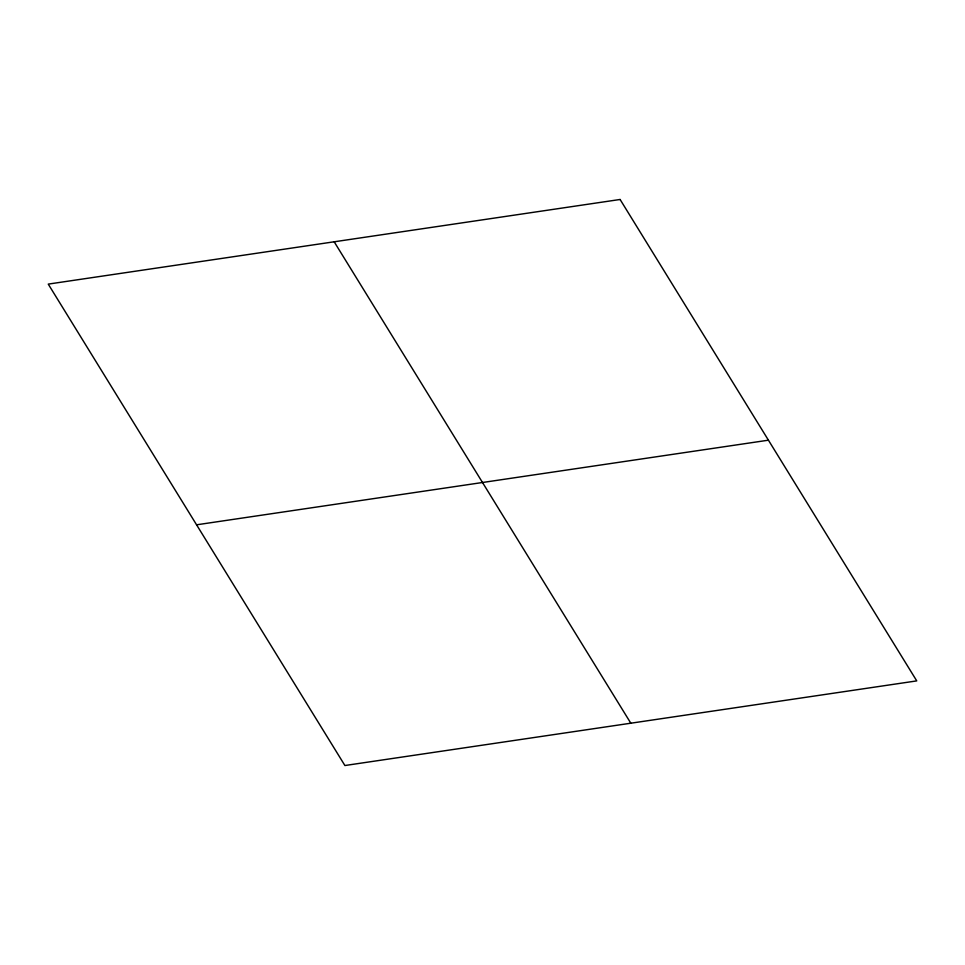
<?xml version="1.0" encoding="UTF-8"?>
<svg xmlns="http://www.w3.org/2000/svg" width="965" height="965" viewBox="0 0 965 965"><rect width="100%" height="100%" fill="white"/><g stroke="black" fill="none" stroke-linecap="round" stroke-linejoin="round"><path stroke-width="1.45" d="M196.571 524.815L768.429 440.185M334.18 241.793L630.821 723.207M620.097 199.478L48.25 284.108L344.903 765.522L916.75 680.892L620.097 199.478"/></g></svg>
